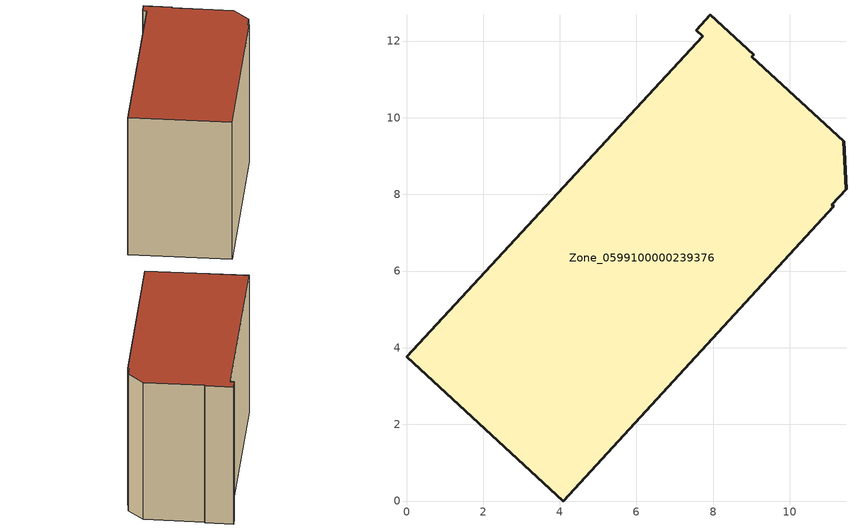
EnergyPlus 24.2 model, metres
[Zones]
Zone_0599100000239376
 floor ground (C_G): 7.55,12.28 7.93,12.68 9.05,11.64 9.01,11.59 11.41,9.38 11.47,8.14 11.09,7.73 11.15,7.68 4.09,0 0,3.76 7.72,12.12 z0
 wall outside (C_F): 4.09,0 11.15,7.68 11.09,7.73 11.47,8.14 11.41,9.38 9.01,11.59 9.05,11.64 7.93,12.68 7.55,12.28 7.72,12.12 0,3.76 4.09,0 z0:8.36
 roof outside (C_R): 7.93,12.68 7.55,12.28 7.72,12.12 0,3.76 4.09,0 11.15,7.68 11.09,7.73 11.47,8.14 11.41,9.38 9.01,11.59 9.05,11.64 z8.36
[BUILDING]
Pand.0599100000239376: North Axis=0; Terrain=City; Loads Convergence Tolerance Value=0.04; Temperature Convergence Tolerance Value=0.4; Solar Distribution=FullExterior; Maximum Number of Warmup Days=25; Minimum Number of Warmup Days=1
[Site:Location]
Rotterdam.The.Hague.AP_ZH_NLD Design_Conditions: Latitude=51.96; Longitude=4.45; Time Zone=1; Elevation=-4.5
[SITE:GROUNDTEMPERATURE:BUILDINGSURFACE]
18, 18, 18, 18, 18, 18, 18, 18, 18, 18, 18, 18
[MATERIAL] Thermal Absorptance=0.9; Solar Absorptance=0.7; Visible Absorptance=0.7
Name | Roughness | Thickness | Conductivity | Density | Specific Heat
G.TC.1975-1991 | MediumSmooth | 0.15 | 0.288461 | 540 | 1210
F.TC.1975-1991 | Rough | 0.3 | 0.230769 | 1920 | 840
R.TC.1975-1991 | MediumRough | 0.2 | 0.153846 | 1500 | 1000
[CONSTRUCTION]
C_G: G.TC.1975-1991
C_F: F.TC.1975-1991
C_R: R.TC.1975-1991
[ZONE]
Zone_0599100000239376: Type=1; Multiplier=1; Ceiling Height=Autocalculate; Volume=Autocalculate; Floor Area=autocalculate; Part of Total Floor Area=Yes
[ZONEINFILTRATION:DESIGNFLOWRATE]
Infil_Zone_0599100000239376: Zone or ZoneList or Space or SpaceList=Zone_0599100000239376; Schedule=AlwaysOn; Design Flow Rate Calculation Method=Flow/Area; Flow Rate per Floor Area=0.003; Constant Term Coefficient=1; Temperature Term Coefficient=0; Velocity Term Coefficient=0; Velocity Squared Term Coefficient=0
[HVACTEMPLATE:ZONE:IDEALLOADSAIRSYSTEM]
Zone_0599100000239376: Maximum Heating Supply Air Temperature=50; Minimum Cooling Supply Air Temperature=13; Maximum Heating Supply Air Humidity Ratio=0.0156; Minimum Cooling Supply Air Humidity Ratio=0.0077; Heating Limit=NoLimit; Cooling Limit=NoLimit; Dehumidification Control Type=ConstantSensibleHeatRatio; Cooling Sensible Heat Ratio=0.7; Dehumidification Setpoint=60; Humidification Control Type=None; Humidification Setpoint=30; Outdoor Air Method=None; Outdoor Air Flow Rate per Person=0.00944; Outdoor Air Flow Rate per Zone Floor Area=0; Outdoor Air Flow Rate per Zone=0; Demand Controlled Ventilation Type=None; Outdoor Air Economizer Type=NoEconomizer; Heat Recovery Type=None; Sensible Heat Recovery Effectiveness=0.7; Latent Heat Recovery Effectiveness=0.65
[ZONECONTROL:THERMOSTAT]
ThermostatControl_Zone_0599100000239376: Zone or ZoneList=Zone_0599100000239376; Control Type Schedule=DualSetpointControlType; Control 1=Thermostat_Zone_0599100000239376; Temperature Difference Between Cutout And Setpoint=0
[THERMOSTATSETPOINT:DUALSETPOINT]
Thermostat_Zone_0599100000239376: Heating Setpoint Temperature Schedule=HeatingSetpoint_Zone_0599100000239376; Cooling Setpoint Temperature Schedule=CoolingSetpoint_Zone_0599100000239376
[SCHEDULE:COMPACT]
HeatingSetpoint_Zone_0599100000239376: Through: 12/31, For: AllDays, Until: 24:00, 21
CoolingSetpoint_Zone_0599100000239376: Through: 12/31, For: AllDays, Until: 24:00, 24
DualSetpointControlType: Through: 12/31, For: AllDays, Until: 24:00, 4
AlwaysOn: Through: 12/31, For: AllDays, Until: 24:00, 1
